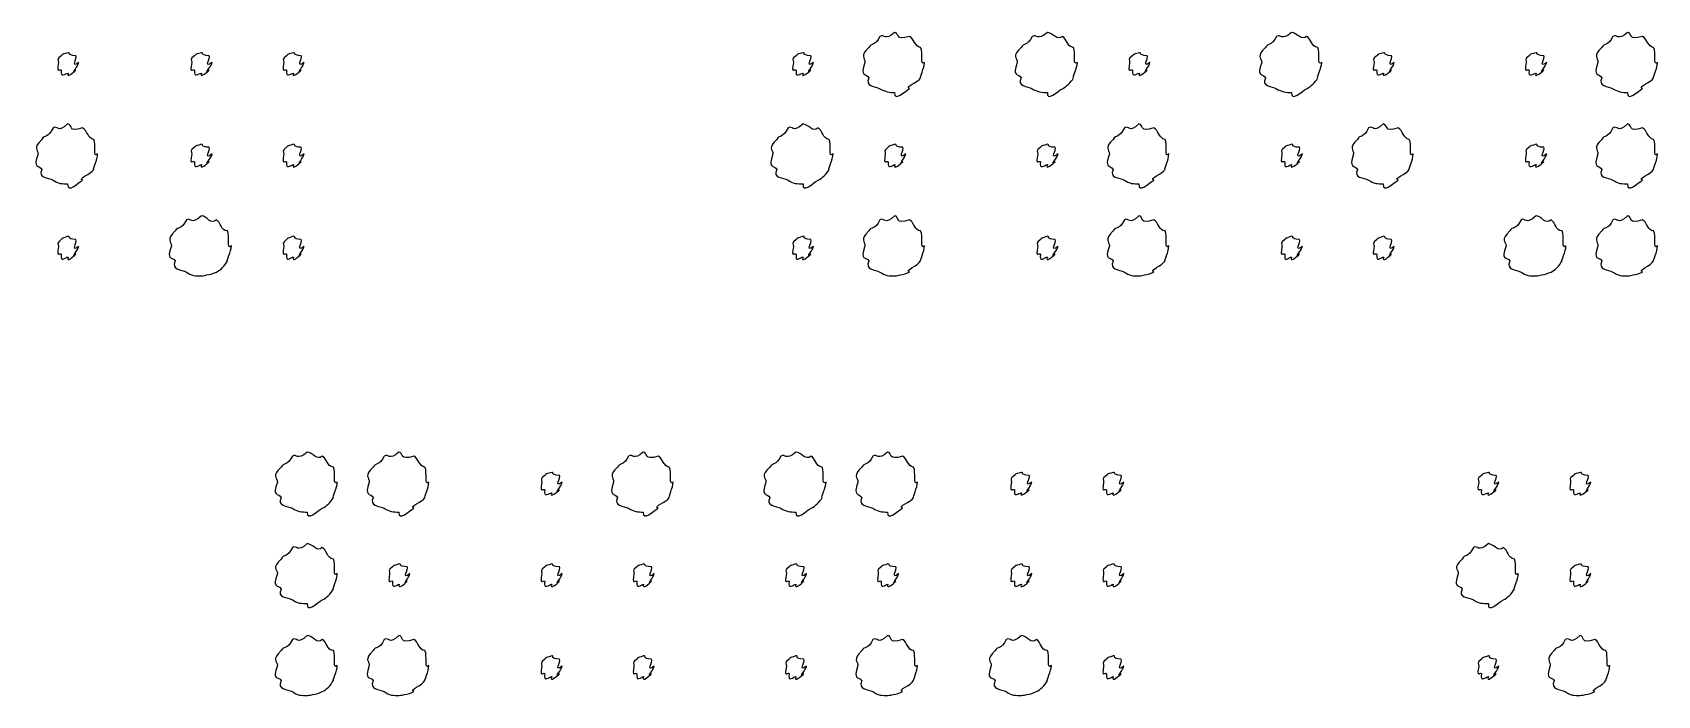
# Model space of a CAD drawing. Header units: millimetres. Extents: x -178 to -32, y 41 to 266.
# Drawn here: x -159.05 to -140.55, y 239.53 to 247.09 of the extents above; entities that cross this region are included whole.
import ezdxf

# ---------------------------------------------------------------- set-up
doc = ezdxf.new("R2010")
doc.units = ezdxf.units.MM
doc.layers.get('0').update_dxf_attribs({"linetype": 'CONTINUOUS'})

msp = doc.modelspace()

# ---------------------------------------------------------------- linework, layer by layer
at = {"color": 0}
for p, q in [((-149.238, 247.088), (-149.238, 247.088)), ((-147.498, 247.088), (-147.498, 247.088)), ((-144.716, 247.088), (-144.716, 247.088)), ((-140.892, 247.088), (-140.892, 247.088)), ((-158.649, 246.856), (-158.649, 246.856)), ((-157.13, 246.856), (-157.13, 246.856)), ((-156.083, 246.856), (-156.083, 246.856)), ((-150.28, 246.856), (-150.28, 246.856)), ((-146.45, 246.856), (-146.45, 246.856)), ((-143.668, 246.856), (-143.668, 246.856)), ((-141.933, 246.856), (-141.933, 246.856)), ((-158.654, 246.046), (-158.654, 246.046)), ((-150.28, 246.046), (-150.28, 246.046)), ((-146.456, 246.046), (-146.456, 246.046)), ((-143.674, 246.046), (-143.674, 246.046)), ((-140.892, 246.046), (-140.892, 246.046)), ((-157.13, 245.814), (-157.13, 245.814)), ((-156.083, 245.814), (-156.083, 245.814)), ((-149.233, 245.814), (-149.233, 245.814)), ((-147.498, 245.814), (-147.498, 245.814)), ((-144.716, 245.814), (-144.716, 245.814)), ((-141.933, 245.814), (-141.933, 245.814)), ((-157.13, 244.999), (-157.13, 244.999)), ((-149.238, 244.999), (-149.238, 244.999)), ((-146.456, 244.999), (-146.456, 244.999)), ((-141.933, 244.999), (-141.933, 244.999)), ((-140.892, 244.999), (-140.892, 244.999)), ((-158.649, 244.767), (-158.649, 244.767)), ((-156.083, 244.767), (-156.083, 244.767)), ((-150.28, 244.767), (-150.28, 244.767)), ((-147.498, 244.767), (-147.498, 244.767)), ((-144.716, 244.767), (-144.716, 244.767)), ((-143.668, 244.767), (-143.668, 244.767)), ((-155.925, 242.307), (-155.925, 242.307)), ((-154.883, 242.307), (-154.883, 242.307)), ((-152.1, 242.307), (-152.1, 242.307)), ((-150.36, 242.307), (-150.36, 242.307)), ((-149.318, 242.307), (-149.318, 242.307)), ((-153.142, 242.076), (-153.142, 242.076)), ((-147.794, 242.076), (-147.794, 242.076)), ((-146.747, 242.076), (-146.747, 242.076)), ((-142.476, 242.076), (-142.476, 242.076)), ((-141.429, 242.076), (-141.429, 242.076)), ((-155.925, 241.265), (-155.925, 241.265)), ((-142.476, 241.265), (-142.476, 241.265)), ((-154.877, 241.034), (-154.877, 241.034)), ((-153.142, 241.034), (-153.142, 241.034)), ((-152.095, 241.034), (-152.095, 241.034)), ((-150.36, 241.034), (-150.36, 241.034)), ((-149.313, 241.034), (-149.313, 241.034)), ((-147.794, 241.034), (-147.794, 241.034)), ((-146.747, 241.034), (-146.747, 241.034)), ((-141.429, 241.034), (-141.429, 241.034)), ((-155.925, 240.218), (-155.925, 240.218)), ((-154.883, 240.218), (-154.883, 240.218)), ((-149.318, 240.218), (-149.318, 240.218)), ((-147.794, 240.218), (-147.794, 240.218)), ((-141.435, 240.218), (-141.435, 240.218)), ((-153.142, 239.987), (-153.142, 239.987)), ((-152.095, 239.987), (-152.095, 239.987)), ((-150.36, 239.987), (-150.36, 239.987)), ((-146.747, 239.987), (-146.747, 239.987)), ((-142.476, 239.987), (-142.476, 239.987))]:
    msp.add_line(p, q, dxfattribs=at)
for points in [[(-149.404, 247.044), (-149.462, 246.928), (-149.5, 246.972), (-149.531, 246.917)], [(-149.238, 247.088), (-149.351, 246.986), (-149.348, 247.072), (-149.404, 247.044)], [(-149.067, 247.044), (-149.238, 246.986), (-149.179, 247.088), (-149.238, 247.088)], [(-148.941, 246.917), (-149.009, 246.928), (-149.012, 247.013), (-149.067, 247.044)], [(-147.669, 247.044), (-147.731, 246.928), (-147.765, 246.972), (-147.796, 246.917)], [(-147.498, 247.088), (-147.621, 246.986), (-147.614, 247.072), (-147.669, 247.044)], [(-147.327, 247.044), (-147.385, 246.986), (-147.439, 247.088), (-147.498, 247.088)], [(-147.2, 246.917), (-147.279, 246.928), (-147.274, 247.013), (-147.327, 247.044)], [(-144.887, 247.044), (-144.949, 246.928), (-144.983, 246.972), (-145.013, 246.917)], [(-144.716, 247.088), (-144.838, 246.986), (-144.832, 247.072), (-144.887, 247.044)], [(-144.545, 247.044), (-144.603, 246.986), (-144.657, 247.088), (-144.716, 247.088)], [(-144.418, 246.917), (-144.496, 246.928), (-144.492, 247.013), (-144.545, 247.044)], [(-141.057, 247.044), (-141.115, 246.928), (-141.153, 246.972), (-141.184, 246.917)], [(-140.892, 247.088), (-141.005, 246.986), (-141.002, 247.072), (-141.057, 247.044)], [(-140.721, 247.044), (-140.892, 246.986), (-140.832, 247.088), (-140.892, 247.088)], [(-140.594, 246.917), (-140.663, 246.928), (-140.666, 247.013), (-140.721, 247.044)], [(-158.649, 246.856), (-158.739, 246.832), (-158.704, 246.845), (-158.726, 246.823)], [(-158.561, 246.823), (-158.672, 246.832), (-158.612, 246.856), (-158.649, 246.856)], [(-157.13, 246.856), (-157.224, 246.832), (-157.185, 246.845), (-157.208, 246.823)], [(-157.042, 246.823), (-157.158, 246.832), (-157.093, 246.856), (-157.13, 246.856)], [(-156.083, 246.856), (-156.173, 246.832), (-156.138, 246.845), (-156.16, 246.823)], [(-155.995, 246.823), (-156.107, 246.832), (-156.046, 246.856), (-156.083, 246.856)], [(-150.28, 246.856), (-150.374, 246.832), (-150.335, 246.845), (-150.357, 246.823)], [(-150.192, 246.823), (-150.308, 246.832), (-150.243, 246.856), (-150.28, 246.856)], [(-149.531, 246.917), (-149.638, 246.818), (-149.575, 246.804), (-149.575, 246.746)], [(-148.897, 246.746), (-148.952, 246.699), (-148.91, 246.862), (-148.941, 246.917)], [(-147.796, 246.917), (-147.907, 246.818), (-147.84, 246.804), (-147.84, 246.746)], [(-147.156, 246.746), (-147.217, 246.699), (-147.17, 246.862), (-147.2, 246.917)], [(-146.45, 246.856), (-146.54, 246.832), (-146.506, 246.845), (-146.528, 246.823)], [(-146.362, 246.823), (-146.474, 246.832), (-146.413, 246.856), (-146.45, 246.856)], [(-145.013, 246.917), (-145.125, 246.818), (-145.057, 246.804), (-145.057, 246.746)], [(-144.374, 246.746), (-144.435, 246.699), (-144.388, 246.862), (-144.418, 246.917)], [(-143.668, 246.856), (-143.758, 246.832), (-143.723, 246.845), (-143.746, 246.823)], [(-143.58, 246.823), (-143.692, 246.832), (-143.631, 246.856), (-143.668, 246.856)], [(-141.933, 246.856), (-142.027, 246.832), (-141.988, 246.845), (-142.011, 246.823)], [(-141.845, 246.823), (-141.961, 246.832), (-141.896, 246.856), (-141.933, 246.856)], [(-141.184, 246.917), (-141.291, 246.818), (-141.228, 246.804), (-141.228, 246.746)], [(-140.55, 246.746), (-140.605, 246.699), (-140.564, 246.862), (-140.594, 246.917)], [(-158.726, 246.823), (-158.783, 246.787), (-158.759, 246.775), (-158.759, 246.746)], [(-158.759, 246.746), (-158.783, 246.604), (-158.748, 246.68), (-158.726, 246.658)], [(-158.528, 246.746), (-158.628, 246.67), (-158.539, 246.801), (-158.561, 246.823)], [(-158.561, 246.658), (-158.628, 246.604), (-158.528, 246.709), (-158.528, 246.746)], [(-157.208, 246.823), (-157.268, 246.787), (-157.24, 246.775), (-157.24, 246.746)], [(-157.24, 246.746), (-157.268, 246.604), (-157.23, 246.68), (-157.208, 246.658)], [(-157.009, 246.746), (-157.114, 246.67), (-157.02, 246.801), (-157.042, 246.823)], [(-157.042, 246.658), (-157.114, 246.604), (-157.009, 246.709), (-157.009, 246.746)], [(-156.16, 246.823), (-156.217, 246.787), (-156.193, 246.775), (-156.193, 246.746)], [(-156.193, 246.746), (-156.217, 246.604), (-156.182, 246.68), (-156.16, 246.658)], [(-155.962, 246.746), (-156.063, 246.67), (-155.973, 246.801), (-155.995, 246.823)], [(-155.995, 246.658), (-156.063, 246.604), (-155.962, 246.709), (-155.962, 246.746)], [(-150.357, 246.823), (-150.418, 246.787), (-150.39, 246.775), (-150.39, 246.746)], [(-150.39, 246.746), (-150.418, 246.604), (-150.379, 246.68), (-150.357, 246.658)], [(-150.159, 246.746), (-150.264, 246.67), (-150.17, 246.801), (-150.192, 246.823)], [(-150.192, 246.658), (-150.264, 246.604), (-150.159, 246.709), (-150.159, 246.746)], [(-149.575, 246.746), (-149.638, 246.578), (-149.559, 246.625), (-149.531, 246.57)], [(-148.941, 246.57), (-148.952, 246.578), (-148.897, 246.683), (-148.897, 246.746)], [(-147.84, 246.746), (-147.907, 246.578), (-147.824, 246.625), (-147.796, 246.57)], [(-147.2, 246.57), (-147.217, 246.578), (-147.156, 246.683), (-147.156, 246.746)], [(-146.528, 246.823), (-146.584, 246.787), (-146.561, 246.775), (-146.561, 246.746)], [(-146.561, 246.746), (-146.584, 246.604), (-146.55, 246.68), (-146.528, 246.658)], [(-146.329, 246.746), (-146.43, 246.67), (-146.34, 246.801), (-146.362, 246.823)], [(-146.362, 246.658), (-146.43, 246.604), (-146.329, 246.709), (-146.329, 246.746)], [(-145.057, 246.746), (-145.125, 246.578), (-145.042, 246.625), (-145.013, 246.57)], [(-144.418, 246.57), (-144.435, 246.578), (-144.374, 246.683), (-144.374, 246.746)], [(-143.746, 246.823), (-143.802, 246.787), (-143.778, 246.775), (-143.778, 246.746)], [(-143.778, 246.746), (-143.802, 246.604), (-143.768, 246.68), (-143.746, 246.658)], [(-143.547, 246.746), (-143.648, 246.67), (-143.558, 246.801), (-143.58, 246.823)], [(-143.58, 246.658), (-143.648, 246.604), (-143.547, 246.709), (-143.547, 246.746)], [(-142.011, 246.823), (-142.071, 246.787), (-142.044, 246.775), (-142.044, 246.746)], [(-142.044, 246.746), (-142.071, 246.604), (-142.033, 246.68), (-142.011, 246.658)], [(-141.812, 246.746), (-141.917, 246.67), (-141.823, 246.801), (-141.845, 246.823)], [(-141.845, 246.658), (-141.917, 246.604), (-141.812, 246.709), (-141.812, 246.746)], [(-141.228, 246.746), (-141.291, 246.578), (-141.213, 246.625), (-141.184, 246.57)], [(-140.594, 246.57), (-140.605, 246.578), (-140.55, 246.683), (-140.55, 246.746)], [(-158.726, 246.658), (-158.739, 246.56), (-158.678, 246.625), (-158.649, 246.625)], [(-158.649, 246.625), (-158.672, 246.56), (-158.583, 246.636), (-158.561, 246.658)], [(-157.208, 246.658), (-157.224, 246.56), (-157.159, 246.625), (-157.13, 246.625)], [(-157.13, 246.625), (-157.158, 246.56), (-157.064, 246.636), (-157.042, 246.658)], [(-156.16, 246.658), (-156.173, 246.56), (-156.112, 246.625), (-156.083, 246.625)], [(-156.083, 246.625), (-156.107, 246.56), (-156.017, 246.636), (-155.995, 246.658)], [(-150.357, 246.658), (-150.374, 246.56), (-150.309, 246.625), (-150.28, 246.625)], [(-150.28, 246.625), (-150.308, 246.56), (-150.214, 246.636), (-150.192, 246.658)], [(-149.531, 246.57), (-149.58, 246.472), (-149.459, 246.477), (-149.404, 246.448)], [(-149.067, 246.448), (-149.128, 246.472), (-148.97, 246.517), (-148.941, 246.57)], [(-147.796, 246.57), (-147.848, 246.472), (-147.724, 246.477), (-147.669, 246.448)], [(-147.327, 246.448), (-147.279, 246.472), (-147.233, 246.517), (-147.2, 246.57)], [(-146.528, 246.658), (-146.54, 246.56), (-146.48, 246.625), (-146.45, 246.625)], [(-146.45, 246.625), (-146.474, 246.56), (-146.384, 246.636), (-146.362, 246.658)], [(-145.013, 246.57), (-145.066, 246.472), (-144.942, 246.477), (-144.887, 246.448)], [(-144.545, 246.448), (-144.496, 246.472), (-144.451, 246.517), (-144.418, 246.57)], [(-143.746, 246.658), (-143.758, 246.56), (-143.697, 246.625), (-143.668, 246.625)], [(-143.668, 246.625), (-143.692, 246.56), (-143.602, 246.636), (-143.58, 246.658)], [(-142.011, 246.658), (-142.027, 246.56), (-141.962, 246.625), (-141.933, 246.625)], [(-141.933, 246.625), (-141.961, 246.56), (-141.867, 246.636), (-141.845, 246.658)], [(-141.184, 246.57), (-141.233, 246.472), (-141.112, 246.477), (-141.057, 246.448)], [(-140.721, 246.448), (-140.781, 246.472), (-140.623, 246.517), (-140.594, 246.57)], [(-149.404, 246.448), (-149.351, 246.412), (-149.293, 246.404), (-149.238, 246.404)], [(-149.238, 246.404), (-149.238, 246.295), (-149.123, 246.418), (-149.067, 246.448)], [(-147.669, 246.448), (-147.621, 246.412), (-147.556, 246.404), (-147.498, 246.404)], [(-147.498, 246.404), (-147.503, 246.295), (-147.382, 246.418), (-147.327, 246.448)], [(-144.887, 246.448), (-144.838, 246.412), (-144.774, 246.404), (-144.716, 246.404)], [(-144.716, 246.404), (-144.721, 246.295), (-144.6, 246.418), (-144.545, 246.448)], [(-141.057, 246.448), (-141.005, 246.412), (-140.947, 246.404), (-140.892, 246.404)], [(-140.892, 246.404), (-140.892, 246.295), (-140.776, 246.418), (-140.721, 246.448)], [(-158.82, 246.002), (-158.878, 245.88), (-158.916, 245.927), (-158.947, 245.87)], [(-158.654, 246.046), (-158.768, 245.938), (-158.765, 246.031), (-158.82, 246.002)], [(-158.484, 246.002), (-158.654, 245.938), (-158.595, 246.046), (-158.654, 246.046)], [(-158.357, 245.87), (-158.426, 245.88), (-158.429, 245.971), (-158.484, 246.002)], [(-150.451, 246.002), (-150.513, 245.88), (-150.548, 245.927), (-150.578, 245.87)], [(-150.28, 246.046), (-150.403, 245.938), (-150.396, 246.031), (-150.451, 246.002)], [(-150.109, 246.002), (-150.167, 245.938), (-150.221, 246.046), (-150.28, 246.046)], [(-149.982, 245.87), (-150.061, 245.88), (-150.057, 245.971), (-150.109, 246.002)], [(-146.621, 246.002), (-146.679, 245.88), (-146.718, 245.927), (-146.748, 245.87)], [(-146.456, 246.046), (-146.569, 245.938), (-146.566, 246.031), (-146.621, 246.002)], [(-146.285, 246.002), (-146.456, 245.938), (-146.397, 246.046), (-146.456, 246.046)], [(-146.158, 245.87), (-146.227, 245.88), (-146.23, 245.971), (-146.285, 246.002)], [(-143.839, 246.002), (-143.897, 245.88), (-143.936, 245.927), (-143.966, 245.87)], [(-143.674, 246.046), (-143.787, 245.938), (-143.784, 246.031), (-143.839, 246.002)], [(-143.503, 246.002), (-143.674, 245.938), (-143.614, 246.046), (-143.674, 246.046)], [(-143.376, 245.87), (-143.445, 245.88), (-143.448, 245.971), (-143.503, 246.002)], [(-141.057, 246.002), (-141.115, 245.88), (-141.153, 245.927), (-141.184, 245.87)], [(-140.892, 246.046), (-141.005, 245.938), (-141.002, 246.031), (-141.057, 246.002)], [(-140.721, 246.002), (-140.892, 245.938), (-140.832, 246.046), (-140.892, 246.046)], [(-140.594, 245.87), (-140.663, 245.88), (-140.666, 245.971), (-140.721, 246.002)], [(-158.947, 245.87), (-159.054, 245.766), (-158.991, 245.759), (-158.991, 245.704)], [(-158.313, 245.704), (-158.368, 245.649), (-158.327, 245.814), (-158.357, 245.87)], [(-157.208, 245.781), (-157.268, 245.74), (-157.24, 245.733), (-157.24, 245.704)], [(-157.13, 245.814), (-157.224, 245.784), (-157.185, 245.804), (-157.208, 245.781)], [(-157.042, 245.781), (-157.158, 245.784), (-157.093, 245.814), (-157.13, 245.814)], [(-157.009, 245.704), (-157.114, 245.623), (-157.02, 245.759), (-157.042, 245.781)], [(-156.16, 245.781), (-156.217, 245.74), (-156.193, 245.733), (-156.193, 245.704)], [(-156.083, 245.814), (-156.173, 245.784), (-156.138, 245.804), (-156.16, 245.781)], [(-155.995, 245.781), (-156.107, 245.784), (-156.046, 245.814), (-156.083, 245.814)], [(-155.962, 245.704), (-156.063, 245.623), (-155.973, 245.759), (-155.995, 245.781)], [(-150.578, 245.87), (-150.689, 245.766), (-150.622, 245.759), (-150.622, 245.704)], [(-149.938, 245.704), (-149.999, 245.649), (-149.952, 245.814), (-149.982, 245.87)], [(-149.31, 245.781), (-149.366, 245.74), (-149.343, 245.733), (-149.343, 245.704)], [(-149.233, 245.814), (-149.322, 245.784), (-149.288, 245.804), (-149.31, 245.781)], [(-149.145, 245.781), (-149.256, 245.784), (-149.196, 245.814), (-149.233, 245.814)], [(-149.111, 245.704), (-149.212, 245.623), (-149.123, 245.759), (-149.145, 245.781)], [(-147.575, 245.781), (-147.636, 245.74), (-147.608, 245.733), (-147.608, 245.704)], [(-147.498, 245.814), (-147.592, 245.784), (-147.553, 245.804), (-147.575, 245.781)], [(-147.41, 245.781), (-147.525, 245.784), (-147.461, 245.814), (-147.498, 245.814)], [(-147.376, 245.704), (-147.481, 245.623), (-147.388, 245.759), (-147.41, 245.781)], [(-146.748, 245.87), (-146.856, 245.766), (-146.792, 245.759), (-146.792, 245.704)], [(-146.114, 245.704), (-146.17, 245.649), (-146.128, 245.814), (-146.158, 245.87)], [(-144.793, 245.781), (-144.853, 245.74), (-144.826, 245.733), (-144.826, 245.704)], [(-144.716, 245.814), (-144.809, 245.784), (-144.771, 245.804), (-144.793, 245.781)], [(-144.628, 245.781), (-144.743, 245.784), (-144.678, 245.814), (-144.716, 245.814)], [(-144.594, 245.704), (-144.699, 245.623), (-144.605, 245.759), (-144.628, 245.781)], [(-143.966, 245.87), (-144.073, 245.766), (-144.01, 245.759), (-144.01, 245.704)], [(-143.332, 245.704), (-143.387, 245.649), (-143.346, 245.814), (-143.376, 245.87)], [(-142.011, 245.781), (-142.071, 245.74), (-142.044, 245.733), (-142.044, 245.704)], [(-141.933, 245.814), (-142.027, 245.784), (-141.988, 245.804), (-142.011, 245.781)], [(-141.845, 245.781), (-141.961, 245.784), (-141.896, 245.814), (-141.933, 245.814)], [(-141.812, 245.704), (-141.917, 245.623), (-141.823, 245.759), (-141.845, 245.781)], [(-141.184, 245.87), (-141.291, 245.766), (-141.228, 245.759), (-141.228, 245.704)], [(-140.55, 245.704), (-140.605, 245.649), (-140.564, 245.814), (-140.594, 245.87)], [(-158.991, 245.704), (-159.054, 245.531), (-158.975, 245.583), (-158.947, 245.528)], [(-158.357, 245.528), (-158.368, 245.531), (-158.313, 245.641), (-158.313, 245.704)], [(-157.24, 245.704), (-157.268, 245.557), (-157.23, 245.638), (-157.208, 245.616)], [(-157.208, 245.616), (-157.224, 245.513), (-157.159, 245.583), (-157.13, 245.583)], [(-157.13, 245.583), (-157.158, 245.513), (-157.064, 245.594), (-157.042, 245.616)], [(-157.042, 245.616), (-157.114, 245.557), (-157.009, 245.667), (-157.009, 245.704)], [(-156.193, 245.704), (-156.217, 245.557), (-156.182, 245.638), (-156.16, 245.616)], [(-156.16, 245.616), (-156.173, 245.513), (-156.112, 245.583), (-156.083, 245.583)], [(-156.083, 245.583), (-156.107, 245.513), (-156.017, 245.594), (-155.995, 245.616)], [(-155.995, 245.616), (-156.063, 245.557), (-155.962, 245.667), (-155.962, 245.704)], [(-150.622, 245.704), (-150.689, 245.531), (-150.607, 245.583), (-150.578, 245.528)], [(-149.982, 245.528), (-149.999, 245.531), (-149.938, 245.641), (-149.938, 245.704)], [(-149.343, 245.704), (-149.366, 245.557), (-149.332, 245.638), (-149.31, 245.616)], [(-149.31, 245.616), (-149.322, 245.513), (-149.262, 245.583), (-149.233, 245.583)], [(-149.233, 245.583), (-149.256, 245.513), (-149.167, 245.594), (-149.145, 245.616)], [(-149.145, 245.616), (-149.212, 245.557), (-149.111, 245.667), (-149.111, 245.704)], [(-147.608, 245.704), (-147.636, 245.557), (-147.597, 245.638), (-147.575, 245.616)], [(-147.575, 245.616), (-147.592, 245.513), (-147.527, 245.583), (-147.498, 245.583)], [(-147.498, 245.583), (-147.525, 245.513), (-147.432, 245.594), (-147.41, 245.616)], [(-147.41, 245.616), (-147.481, 245.557), (-147.376, 245.667), (-147.376, 245.704)], [(-146.792, 245.704), (-146.856, 245.531), (-146.777, 245.583), (-146.748, 245.528)], [(-146.158, 245.528), (-146.17, 245.531), (-146.114, 245.641), (-146.114, 245.704)], [(-144.826, 245.704), (-144.853, 245.557), (-144.815, 245.638), (-144.793, 245.616)], [(-144.793, 245.616), (-144.809, 245.513), (-144.745, 245.583), (-144.716, 245.583)], [(-144.716, 245.583), (-144.743, 245.513), (-144.649, 245.594), (-144.628, 245.616)], [(-144.628, 245.616), (-144.699, 245.557), (-144.594, 245.667), (-144.594, 245.704)], [(-144.01, 245.704), (-144.073, 245.531), (-143.995, 245.583), (-143.966, 245.528)], [(-143.376, 245.528), (-143.387, 245.531), (-143.332, 245.641), (-143.332, 245.704)], [(-142.044, 245.704), (-142.071, 245.557), (-142.033, 245.638), (-142.011, 245.616)], [(-142.011, 245.616), (-142.027, 245.513), (-141.962, 245.583), (-141.933, 245.583)], [(-141.933, 245.583), (-141.961, 245.513), (-141.867, 245.594), (-141.845, 245.616)], [(-141.845, 245.616), (-141.917, 245.557), (-141.812, 245.667), (-141.812, 245.704)], [(-141.228, 245.704), (-141.291, 245.531), (-141.213, 245.583), (-141.184, 245.528)], [(-140.594, 245.528), (-140.605, 245.531), (-140.55, 245.641), (-140.55, 245.704)], [(-158.947, 245.528), (-158.996, 245.424), (-158.875, 245.436), (-158.82, 245.407)], [(-158.82, 245.407), (-158.768, 245.365), (-158.709, 245.363), (-158.654, 245.363)], [(-158.654, 245.363), (-158.654, 245.248), (-158.539, 245.376), (-158.484, 245.407)], [(-158.484, 245.407), (-158.544, 245.424), (-158.386, 245.475), (-158.357, 245.528)], [(-150.578, 245.528), (-150.63, 245.424), (-150.506, 245.436), (-150.451, 245.407)], [(-150.451, 245.407), (-150.403, 245.365), (-150.338, 245.363), (-150.28, 245.363)], [(-150.28, 245.363), (-150.286, 245.248), (-150.164, 245.376), (-150.109, 245.407)], [(-150.109, 245.407), (-150.061, 245.424), (-150.016, 245.475), (-149.982, 245.528)], [(-146.748, 245.528), (-146.798, 245.424), (-146.677, 245.436), (-146.621, 245.407)], [(-146.621, 245.407), (-146.569, 245.365), (-146.511, 245.363), (-146.456, 245.363)], [(-146.456, 245.363), (-146.456, 245.248), (-146.34, 245.376), (-146.285, 245.407)], [(-146.285, 245.407), (-146.346, 245.424), (-146.187, 245.475), (-146.158, 245.528)], [(-143.966, 245.528), (-144.016, 245.424), (-143.894, 245.436), (-143.839, 245.407)], [(-143.839, 245.407), (-143.787, 245.365), (-143.729, 245.363), (-143.674, 245.363)], [(-143.674, 245.363), (-143.674, 245.248), (-143.558, 245.376), (-143.503, 245.407)], [(-143.503, 245.407), (-143.564, 245.424), (-143.405, 245.475), (-143.376, 245.528)], [(-141.184, 245.528), (-141.233, 245.424), (-141.112, 245.436), (-141.057, 245.407)], [(-141.057, 245.407), (-141.005, 245.365), (-140.947, 245.363), (-140.892, 245.363)], [(-140.892, 245.363), (-140.892, 245.248), (-140.776, 245.376), (-140.721, 245.407)], [(-140.721, 245.407), (-140.781, 245.424), (-140.623, 245.475), (-140.594, 245.528)], [(-157.13, 244.999), (-157.253, 244.888), (-157.246, 244.983), (-157.301, 244.954)], [(-156.96, 244.954), (-157.018, 244.888), (-157.071, 244.999), (-157.13, 244.999)], [(-149.238, 244.999), (-149.351, 244.888), (-149.348, 244.983), (-149.404, 244.954)], [(-149.067, 244.954), (-149.238, 244.888), (-149.179, 244.999), (-149.238, 244.999)], [(-146.456, 244.999), (-146.569, 244.888), (-146.566, 244.983), (-146.621, 244.954)], [(-146.285, 244.954), (-146.456, 244.888), (-146.397, 244.999), (-146.456, 244.999)], [(-141.933, 244.999), (-142.056, 244.888), (-142.049, 244.983), (-142.104, 244.954)], [(-141.762, 244.954), (-141.82, 244.888), (-141.874, 244.999), (-141.933, 244.999)], [(-140.892, 244.999), (-141.005, 244.888), (-141.002, 244.983), (-141.057, 244.954)], [(-140.721, 244.954), (-140.892, 244.888), (-140.832, 244.999), (-140.892, 244.999)], [(-157.428, 244.828), (-157.54, 244.719), (-157.472, 244.715), (-157.472, 244.657)], [(-157.301, 244.954), (-157.363, 244.829), (-157.398, 244.883), (-157.428, 244.828)], [(-156.833, 244.828), (-156.911, 244.829), (-156.907, 244.924), (-156.96, 244.954)], [(-156.789, 244.657), (-156.849, 244.602), (-156.802, 244.773), (-156.833, 244.828)], [(-149.531, 244.828), (-149.638, 244.719), (-149.575, 244.715), (-149.575, 244.657)], [(-149.404, 244.954), (-149.462, 244.829), (-149.5, 244.883), (-149.531, 244.828)], [(-148.941, 244.828), (-149.009, 244.829), (-149.012, 244.924), (-149.067, 244.954)], [(-148.897, 244.657), (-148.952, 244.602), (-148.91, 244.773), (-148.941, 244.828)], [(-146.748, 244.828), (-146.856, 244.719), (-146.792, 244.715), (-146.792, 244.657)], [(-146.621, 244.954), (-146.679, 244.829), (-146.718, 244.883), (-146.748, 244.828)], [(-146.158, 244.828), (-146.227, 244.829), (-146.23, 244.924), (-146.285, 244.954)], [(-146.114, 244.657), (-146.17, 244.602), (-146.128, 244.773), (-146.158, 244.828)], [(-142.231, 244.828), (-142.343, 244.719), (-142.275, 244.715), (-142.275, 244.657)], [(-142.104, 244.954), (-142.166, 244.829), (-142.201, 244.883), (-142.231, 244.828)], [(-141.636, 244.828), (-141.714, 244.829), (-141.71, 244.924), (-141.762, 244.954)], [(-141.592, 244.657), (-141.652, 244.602), (-141.605, 244.773), (-141.636, 244.828)], [(-141.184, 244.828), (-141.291, 244.719), (-141.228, 244.715), (-141.228, 244.657)], [(-141.057, 244.954), (-141.115, 244.829), (-141.153, 244.883), (-141.184, 244.828)], [(-140.594, 244.828), (-140.663, 244.829), (-140.666, 244.924), (-140.721, 244.954)], [(-140.55, 244.657), (-140.605, 244.602), (-140.564, 244.773), (-140.594, 244.828)], [(-158.726, 244.729), (-158.783, 244.686), (-158.759, 244.68), (-158.759, 244.651)], [(-158.759, 244.651), (-158.783, 244.505), (-158.748, 244.588), (-158.726, 244.563)], [(-158.649, 244.767), (-158.739, 244.734), (-158.704, 244.753), (-158.726, 244.729)], [(-158.561, 244.729), (-158.672, 244.734), (-158.612, 244.767), (-158.649, 244.767)], [(-158.528, 244.651), (-158.628, 244.569), (-158.539, 244.706), (-158.561, 244.729)], [(-158.561, 244.563), (-158.628, 244.505), (-158.528, 244.618), (-158.528, 244.651)], [(-157.472, 244.657), (-157.54, 244.481), (-157.457, 244.537), (-157.428, 244.486)], [(-156.833, 244.486), (-156.849, 244.481), (-156.789, 244.594), (-156.789, 244.657)], [(-156.16, 244.729), (-156.217, 244.686), (-156.193, 244.68), (-156.193, 244.651)], [(-156.193, 244.651), (-156.217, 244.505), (-156.182, 244.588), (-156.16, 244.563)], [(-156.083, 244.767), (-156.173, 244.734), (-156.138, 244.753), (-156.16, 244.729)], [(-155.995, 244.729), (-156.107, 244.734), (-156.046, 244.767), (-156.083, 244.767)], [(-155.962, 244.651), (-156.063, 244.569), (-155.973, 244.706), (-155.995, 244.729)], [(-155.995, 244.563), (-156.063, 244.505), (-155.962, 244.618), (-155.962, 244.651)], [(-150.357, 244.729), (-150.418, 244.686), (-150.39, 244.68), (-150.39, 244.651)], [(-150.39, 244.651), (-150.418, 244.505), (-150.379, 244.588), (-150.357, 244.563)], [(-150.28, 244.767), (-150.374, 244.734), (-150.335, 244.753), (-150.357, 244.729)], [(-150.192, 244.729), (-150.308, 244.734), (-150.243, 244.767), (-150.28, 244.767)], [(-150.159, 244.651), (-150.264, 244.569), (-150.17, 244.706), (-150.192, 244.729)], [(-150.192, 244.563), (-150.264, 244.505), (-150.159, 244.618), (-150.159, 244.651)], [(-149.575, 244.657), (-149.638, 244.481), (-149.559, 244.537), (-149.531, 244.486)], [(-148.941, 244.486), (-148.952, 244.481), (-148.897, 244.594), (-148.897, 244.657)], [(-147.575, 244.729), (-147.636, 244.686), (-147.608, 244.68), (-147.608, 244.651)], [(-147.608, 244.651), (-147.636, 244.505), (-147.597, 244.588), (-147.575, 244.563)], [(-147.498, 244.767), (-147.592, 244.734), (-147.553, 244.753), (-147.575, 244.729)], [(-147.41, 244.729), (-147.525, 244.734), (-147.461, 244.767), (-147.498, 244.767)], [(-147.376, 244.651), (-147.481, 244.569), (-147.388, 244.706), (-147.41, 244.729)], [(-147.41, 244.563), (-147.481, 244.505), (-147.376, 244.618), (-147.376, 244.651)], [(-146.792, 244.657), (-146.856, 244.481), (-146.777, 244.537), (-146.748, 244.486)], [(-146.158, 244.486), (-146.17, 244.481), (-146.114, 244.594), (-146.114, 244.657)], [(-144.793, 244.729), (-144.853, 244.686), (-144.826, 244.68), (-144.826, 244.651)], [(-144.826, 244.651), (-144.853, 244.505), (-144.815, 244.588), (-144.793, 244.563)], [(-144.716, 244.767), (-144.809, 244.734), (-144.771, 244.753), (-144.793, 244.729)], [(-144.628, 244.729), (-144.743, 244.734), (-144.678, 244.767), (-144.716, 244.767)], [(-144.594, 244.651), (-144.699, 244.569), (-144.605, 244.706), (-144.628, 244.729)], [(-144.628, 244.563), (-144.699, 244.505), (-144.594, 244.618), (-144.594, 244.651)], [(-143.746, 244.729), (-143.802, 244.686), (-143.778, 244.68), (-143.778, 244.651)], [(-143.778, 244.651), (-143.802, 244.505), (-143.768, 244.588), (-143.746, 244.563)], [(-143.668, 244.767), (-143.758, 244.734), (-143.723, 244.753), (-143.746, 244.729)], [(-143.58, 244.729), (-143.692, 244.734), (-143.631, 244.767), (-143.668, 244.767)], [(-143.547, 244.651), (-143.648, 244.569), (-143.558, 244.706), (-143.58, 244.729)], [(-143.58, 244.563), (-143.648, 244.505), (-143.547, 244.618), (-143.547, 244.651)], [(-142.275, 244.657), (-142.343, 244.481), (-142.26, 244.537), (-142.231, 244.486)], [(-141.636, 244.486), (-141.652, 244.481), (-141.592, 244.594), (-141.592, 244.657)], [(-141.228, 244.657), (-141.291, 244.481), (-141.213, 244.537), (-141.184, 244.486)], [(-140.594, 244.486), (-140.605, 244.481), (-140.55, 244.594), (-140.55, 244.657)], [(-158.726, 244.563), (-158.739, 244.458), (-158.678, 244.53), (-158.649, 244.53)], [(-158.649, 244.53), (-158.672, 244.458), (-158.583, 244.541), (-158.561, 244.563)], [(-157.428, 244.486), (-157.48, 244.377), (-157.357, 244.392), (-157.301, 244.359)], [(-156.96, 244.359), (-156.911, 244.377), (-156.866, 244.434), (-156.833, 244.486)], [(-156.16, 244.563), (-156.173, 244.458), (-156.112, 244.53), (-156.083, 244.53)], [(-156.083, 244.53), (-156.107, 244.458), (-156.017, 244.541), (-155.995, 244.563)], [(-150.357, 244.563), (-150.374, 244.458), (-150.309, 244.53), (-150.28, 244.53)], [(-150.28, 244.53), (-150.308, 244.458), (-150.214, 244.541), (-150.192, 244.563)], [(-149.531, 244.486), (-149.58, 244.377), (-149.459, 244.392), (-149.404, 244.359)], [(-149.067, 244.359), (-149.128, 244.377), (-148.97, 244.434), (-148.941, 244.486)], [(-147.575, 244.563), (-147.592, 244.458), (-147.527, 244.53), (-147.498, 244.53)], [(-147.498, 244.53), (-147.525, 244.458), (-147.432, 244.541), (-147.41, 244.563)], [(-146.748, 244.486), (-146.798, 244.377), (-146.677, 244.392), (-146.621, 244.359)], [(-146.285, 244.359), (-146.346, 244.377), (-146.187, 244.434), (-146.158, 244.486)], [(-144.793, 244.563), (-144.809, 244.458), (-144.745, 244.53), (-144.716, 244.53)], [(-144.716, 244.53), (-144.743, 244.458), (-144.649, 244.541), (-144.628, 244.563)], [(-143.746, 244.563), (-143.758, 244.458), (-143.697, 244.53), (-143.668, 244.53)], [(-143.668, 244.53), (-143.692, 244.458), (-143.602, 244.541), (-143.58, 244.563)], [(-142.231, 244.486), (-142.283, 244.377), (-142.159, 244.392), (-142.104, 244.359)], [(-141.762, 244.359), (-141.714, 244.377), (-141.669, 244.434), (-141.636, 244.486)], [(-141.184, 244.486), (-141.233, 244.377), (-141.112, 244.392), (-141.057, 244.359)], [(-140.721, 244.359), (-140.781, 244.377), (-140.623, 244.434), (-140.594, 244.486)], [(-157.301, 244.359), (-157.253, 244.315), (-157.188, 244.315), (-157.13, 244.315)], [(-157.13, 244.315), (-157.136, 244.315), (-157.015, 244.329), (-156.96, 244.359)], [(-149.404, 244.359), (-149.351, 244.315), (-149.293, 244.315), (-149.238, 244.315)], [(-149.238, 244.315), (-149.238, 244.315), (-149.123, 244.329), (-149.067, 244.359)], [(-146.621, 244.359), (-146.569, 244.315), (-146.511, 244.315), (-146.456, 244.315)], [(-146.456, 244.315), (-146.456, 244.315), (-146.34, 244.329), (-146.285, 244.359)], [(-142.104, 244.359), (-142.056, 244.315), (-141.991, 244.315), (-141.933, 244.315)], [(-141.933, 244.315), (-141.939, 244.315), (-141.818, 244.329), (-141.762, 244.359)], [(-141.057, 244.359), (-141.005, 244.315), (-140.947, 244.315), (-140.892, 244.315)], [(-140.892, 244.315), (-140.892, 244.315), (-140.776, 244.329), (-140.721, 244.359)], [(-156.095, 242.263), (-156.157, 242.147), (-156.192, 242.191), (-156.222, 242.136)], [(-155.925, 242.307), (-156.047, 242.205), (-156.04, 242.292), (-156.095, 242.263)], [(-155.754, 242.263), (-155.812, 242.205), (-155.865, 242.307), (-155.925, 242.307)], [(-155.627, 242.136), (-155.706, 242.147), (-155.701, 242.233), (-155.754, 242.263)], [(-155.048, 242.263), (-155.106, 242.147), (-155.145, 242.191), (-155.175, 242.136)], [(-154.883, 242.307), (-154.996, 242.205), (-154.993, 242.292), (-155.048, 242.263)], [(-154.712, 242.263), (-154.883, 242.205), (-154.824, 242.307), (-154.883, 242.307)], [(-154.585, 242.136), (-154.654, 242.147), (-154.657, 242.233), (-154.712, 242.263)], [(-152.266, 242.263), (-152.324, 242.147), (-152.362, 242.191), (-152.393, 242.136)], [(-152.1, 242.307), (-152.213, 242.205), (-152.211, 242.292), (-152.266, 242.263)], [(-151.93, 242.263), (-152.1, 242.205), (-152.041, 242.307), (-152.1, 242.307)], [(-151.803, 242.136), (-151.872, 242.147), (-151.874, 242.233), (-151.93, 242.263)], [(-150.531, 242.263), (-150.593, 242.147), (-150.627, 242.191), (-150.658, 242.136)], [(-150.36, 242.307), (-150.483, 242.205), (-150.476, 242.292), (-150.531, 242.263)], [(-150.189, 242.263), (-150.247, 242.205), (-150.301, 242.307), (-150.36, 242.307)], [(-150.062, 242.136), (-150.141, 242.147), (-150.137, 242.233), (-150.189, 242.263)], [(-149.484, 242.263), (-149.541, 242.147), (-149.58, 242.191), (-149.611, 242.136)], [(-149.318, 242.307), (-149.431, 242.205), (-149.429, 242.292), (-149.484, 242.263)], [(-149.147, 242.263), (-149.318, 242.205), (-149.259, 242.307), (-149.318, 242.307)], [(-149.021, 242.136), (-149.09, 242.147), (-149.092, 242.233), (-149.147, 242.263)], [(-156.222, 242.136), (-156.334, 242.037), (-156.266, 242.024), (-156.266, 241.966)], [(-155.583, 241.966), (-155.643, 241.919), (-155.597, 242.081), (-155.627, 242.136)], [(-155.175, 242.136), (-155.283, 242.037), (-155.219, 242.024), (-155.219, 241.966)], [(-154.541, 241.966), (-154.596, 241.919), (-154.555, 242.081), (-154.585, 242.136)], [(-153.22, 242.043), (-153.28, 242.007), (-153.253, 241.995), (-153.253, 241.966)], [(-153.142, 242.076), (-153.236, 242.051), (-153.197, 242.065), (-153.22, 242.043)], [(-153.054, 242.043), (-153.17, 242.051), (-153.105, 242.076), (-153.142, 242.076)], [(-153.021, 241.966), (-153.126, 241.89), (-153.032, 242.021), (-153.054, 242.043)], [(-152.393, 242.136), (-152.5, 242.037), (-152.437, 242.024), (-152.437, 241.966)], [(-151.759, 241.966), (-151.814, 241.919), (-151.772, 242.081), (-151.803, 242.136)], [(-150.658, 242.136), (-150.769, 242.037), (-150.702, 242.024), (-150.702, 241.966)], [(-150.018, 241.966), (-150.079, 241.919), (-150.032, 242.081), (-150.062, 242.136)], [(-149.611, 242.136), (-149.718, 242.037), (-149.655, 242.024), (-149.655, 241.966)], [(-148.977, 241.966), (-149.032, 241.919), (-148.99, 242.081), (-149.021, 242.136)], [(-147.871, 242.043), (-147.932, 242.007), (-147.905, 241.995), (-147.905, 241.966)], [(-147.794, 242.076), (-147.888, 242.051), (-147.849, 242.065), (-147.871, 242.043)], [(-147.706, 242.043), (-147.822, 242.051), (-147.757, 242.076), (-147.794, 242.076)], [(-147.673, 241.966), (-147.778, 241.89), (-147.684, 242.021), (-147.706, 242.043)], [(-146.824, 242.043), (-146.88, 242.007), (-146.857, 241.995), (-146.857, 241.966)], [(-146.747, 242.076), (-146.836, 242.051), (-146.802, 242.065), (-146.824, 242.043)], [(-146.659, 242.043), (-146.77, 242.051), (-146.71, 242.076), (-146.747, 242.076)], [(-146.626, 241.966), (-146.726, 241.89), (-146.637, 242.021), (-146.659, 242.043)], [(-142.554, 242.043), (-142.614, 242.007), (-142.586, 241.995), (-142.586, 241.966)], [(-142.476, 242.076), (-142.57, 242.051), (-142.531, 242.065), (-142.554, 242.043)], [(-142.388, 242.043), (-142.504, 242.051), (-142.439, 242.076), (-142.476, 242.076)], [(-142.355, 241.966), (-142.46, 241.89), (-142.366, 242.021), (-142.388, 242.043)], [(-141.506, 242.043), (-141.563, 242.007), (-141.539, 241.995), (-141.539, 241.966)], [(-141.429, 242.076), (-141.519, 242.051), (-141.484, 242.065), (-141.506, 242.043)], [(-141.341, 242.043), (-141.453, 242.051), (-141.392, 242.076), (-141.429, 242.076)], [(-141.308, 241.966), (-141.408, 241.89), (-141.319, 242.021), (-141.341, 242.043)], [(-156.266, 241.966), (-156.334, 241.797), (-156.251, 241.844), (-156.222, 241.789)], [(-155.627, 241.789), (-155.643, 241.797), (-155.583, 241.902), (-155.583, 241.966)], [(-155.219, 241.966), (-155.283, 241.797), (-155.204, 241.844), (-155.175, 241.789)], [(-154.585, 241.789), (-154.596, 241.797), (-154.541, 241.902), (-154.541, 241.966)], [(-153.253, 241.966), (-153.28, 241.824), (-153.241, 241.899), (-153.22, 241.878)], [(-153.22, 241.878), (-153.236, 241.779), (-153.171, 241.844), (-153.142, 241.844)], [(-153.142, 241.844), (-153.17, 241.779), (-153.076, 241.855), (-153.054, 241.878)], [(-153.054, 241.878), (-153.126, 241.824), (-153.021, 241.928), (-153.021, 241.966)], [(-152.437, 241.966), (-152.5, 241.797), (-152.422, 241.844), (-152.393, 241.789)], [(-151.803, 241.789), (-151.814, 241.797), (-151.759, 241.902), (-151.759, 241.966)], [(-150.702, 241.966), (-150.769, 241.797), (-150.687, 241.844), (-150.658, 241.789)], [(-150.062, 241.789), (-150.079, 241.797), (-150.018, 241.902), (-150.018, 241.966)], [(-149.655, 241.966), (-149.718, 241.797), (-149.64, 241.844), (-149.611, 241.789)], [(-149.021, 241.789), (-149.032, 241.797), (-148.977, 241.902), (-148.977, 241.966)], [(-147.905, 241.966), (-147.932, 241.824), (-147.893, 241.899), (-147.871, 241.878)], [(-147.871, 241.878), (-147.888, 241.779), (-147.823, 241.844), (-147.794, 241.844)], [(-147.794, 241.844), (-147.822, 241.779), (-147.728, 241.855), (-147.706, 241.878)], [(-147.706, 241.878), (-147.778, 241.824), (-147.673, 241.928), (-147.673, 241.966)], [(-146.857, 241.966), (-146.88, 241.824), (-146.846, 241.899), (-146.824, 241.878)], [(-146.824, 241.878), (-146.836, 241.779), (-146.776, 241.844), (-146.747, 241.844)], [(-146.747, 241.844), (-146.77, 241.779), (-146.681, 241.855), (-146.659, 241.878)], [(-146.659, 241.878), (-146.726, 241.824), (-146.626, 241.928), (-146.626, 241.966)], [(-142.586, 241.966), (-142.614, 241.824), (-142.575, 241.899), (-142.554, 241.878)], [(-142.554, 241.878), (-142.57, 241.779), (-142.505, 241.844), (-142.476, 241.844)], [(-142.476, 241.844), (-142.504, 241.779), (-142.41, 241.855), (-142.388, 241.878)], [(-142.388, 241.878), (-142.46, 241.824), (-142.355, 241.928), (-142.355, 241.966)], [(-141.539, 241.966), (-141.563, 241.824), (-141.528, 241.899), (-141.506, 241.878)], [(-141.506, 241.878), (-141.519, 241.779), (-141.458, 241.844), (-141.429, 241.844)], [(-141.429, 241.844), (-141.453, 241.779), (-141.363, 241.855), (-141.341, 241.878)], [(-141.341, 241.878), (-141.408, 241.824), (-141.308, 241.928), (-141.308, 241.966)], [(-156.222, 241.789), (-156.275, 241.691), (-156.151, 241.697), (-156.095, 241.668)], [(-156.095, 241.668), (-156.047, 241.632), (-155.982, 241.624), (-155.925, 241.624)], [(-155.925, 241.624), (-155.93, 241.515), (-155.809, 241.638), (-155.754, 241.668)], [(-155.754, 241.668), (-155.706, 241.691), (-155.66, 241.737), (-155.627, 241.789)], [(-155.175, 241.789), (-155.225, 241.691), (-155.103, 241.697), (-155.048, 241.668)], [(-155.048, 241.668), (-154.996, 241.632), (-154.938, 241.624), (-154.883, 241.624)], [(-154.883, 241.624), (-154.883, 241.515), (-154.767, 241.638), (-154.712, 241.668)], [(-154.712, 241.668), (-154.772, 241.691), (-154.614, 241.737), (-154.585, 241.789)], [(-152.393, 241.789), (-152.442, 241.691), (-152.321, 241.697), (-152.266, 241.668)], [(-152.266, 241.668), (-152.213, 241.632), (-152.156, 241.624), (-152.1, 241.624)], [(-152.1, 241.624), (-152.1, 241.515), (-151.985, 241.638), (-151.93, 241.668)], [(-151.93, 241.668), (-151.99, 241.691), (-151.832, 241.737), (-151.803, 241.789)], [(-150.658, 241.789), (-150.71, 241.691), (-150.586, 241.697), (-150.531, 241.668)], [(-150.531, 241.668), (-150.483, 241.632), (-150.418, 241.624), (-150.36, 241.624)], [(-150.36, 241.624), (-150.366, 241.515), (-150.244, 241.638), (-150.189, 241.668)], [(-150.189, 241.668), (-150.141, 241.691), (-150.096, 241.737), (-150.062, 241.789)], [(-149.611, 241.789), (-149.66, 241.691), (-149.539, 241.697), (-149.484, 241.668)], [(-149.484, 241.668), (-149.431, 241.632), (-149.374, 241.624), (-149.318, 241.624)], [(-149.318, 241.624), (-149.318, 241.515), (-149.202, 241.638), (-149.147, 241.668)], [(-149.147, 241.668), (-149.208, 241.691), (-149.05, 241.737), (-149.021, 241.789)], [(-156.095, 241.221), (-156.157, 241.1), (-156.192, 241.147), (-156.222, 241.089)], [(-155.925, 241.265), (-156.047, 241.158), (-156.04, 241.25), (-156.095, 241.221)], [(-155.754, 241.221), (-155.812, 241.158), (-155.865, 241.265), (-155.925, 241.265)], [(-155.627, 241.089), (-155.706, 241.1), (-155.701, 241.191), (-155.754, 241.221)], [(-142.647, 241.221), (-142.709, 241.1), (-142.744, 241.147), (-142.774, 241.089)], [(-142.476, 241.265), (-142.599, 241.158), (-142.592, 241.25), (-142.647, 241.221)], [(-142.305, 241.221), (-142.363, 241.158), (-142.417, 241.265), (-142.476, 241.265)], [(-142.179, 241.089), (-142.257, 241.1), (-142.253, 241.191), (-142.305, 241.221)], [(-156.222, 241.089), (-156.334, 240.986), (-156.266, 240.979), (-156.266, 240.924)], [(-156.266, 240.924), (-156.334, 240.75), (-156.251, 240.803), (-156.222, 240.748)], [(-155.583, 240.924), (-155.643, 240.869), (-155.597, 241.034), (-155.627, 241.089)], [(-155.627, 240.748), (-155.643, 240.75), (-155.583, 240.86), (-155.583, 240.924)], [(-154.954, 241.001), (-155.011, 240.96), (-154.988, 240.953), (-154.988, 240.924)], [(-154.988, 240.924), (-155.011, 240.776), (-154.976, 240.858), (-154.954, 240.836)], [(-154.877, 241.034), (-154.967, 241.004), (-154.932, 241.023), (-154.954, 241.001)], [(-154.789, 241.001), (-154.901, 241.004), (-154.84, 241.034), (-154.877, 241.034)], [(-154.756, 240.924), (-154.857, 240.842), (-154.767, 240.979), (-154.789, 241.001)], [(-154.789, 240.836), (-154.857, 240.776), (-154.756, 240.887), (-154.756, 240.924)], [(-153.22, 241.001), (-153.28, 240.96), (-153.253, 240.953), (-153.253, 240.924)], [(-153.253, 240.924), (-153.28, 240.776), (-153.241, 240.858), (-153.22, 240.836)], [(-153.142, 241.034), (-153.236, 241.004), (-153.197, 241.023), (-153.22, 241.001)], [(-153.054, 241.001), (-153.17, 241.004), (-153.105, 241.034), (-153.142, 241.034)], [(-153.021, 240.924), (-153.126, 240.842), (-153.032, 240.979), (-153.054, 241.001)], [(-153.054, 240.836), (-153.126, 240.776), (-153.021, 240.887), (-153.021, 240.924)], [(-152.172, 241.001), (-152.229, 240.96), (-152.205, 240.953), (-152.205, 240.924)], [(-152.205, 240.924), (-152.229, 240.776), (-152.194, 240.858), (-152.172, 240.836)], [(-152.095, 241.034), (-152.184, 241.004), (-152.15, 241.023), (-152.172, 241.001)], [(-152.007, 241.001), (-152.118, 241.004), (-152.058, 241.034), (-152.095, 241.034)], [(-151.974, 240.924), (-152.074, 240.842), (-151.985, 240.979), (-152.007, 241.001)], [(-152.007, 240.836), (-152.074, 240.776), (-151.974, 240.887), (-151.974, 240.924)], [(-150.437, 241.001), (-150.498, 240.96), (-150.47, 240.953), (-150.47, 240.924)], [(-150.47, 240.924), (-150.498, 240.776), (-150.459, 240.858), (-150.437, 240.836)], [(-150.36, 241.034), (-150.454, 241.004), (-150.415, 241.023), (-150.437, 241.001)], [(-150.272, 241.001), (-150.388, 241.004), (-150.323, 241.034), (-150.36, 241.034)], [(-150.239, 240.924), (-150.344, 240.842), (-150.25, 240.979), (-150.272, 241.001)], [(-150.272, 240.836), (-150.344, 240.776), (-150.239, 240.887), (-150.239, 240.924)], [(-149.39, 241.001), (-149.447, 240.96), (-149.423, 240.953), (-149.423, 240.924)], [(-149.423, 240.924), (-149.447, 240.776), (-149.412, 240.858), (-149.39, 240.836)], [(-149.313, 241.034), (-149.402, 241.004), (-149.368, 241.023), (-149.39, 241.001)], [(-149.225, 241.001), (-149.336, 241.004), (-149.275, 241.034), (-149.313, 241.034)], [(-149.191, 240.924), (-149.292, 240.842), (-149.202, 240.979), (-149.225, 241.001)], [(-149.225, 240.836), (-149.292, 240.776), (-149.191, 240.887), (-149.191, 240.924)], [(-147.871, 241.001), (-147.932, 240.96), (-147.905, 240.953), (-147.905, 240.924)], [(-147.905, 240.924), (-147.932, 240.776), (-147.893, 240.858), (-147.871, 240.836)], [(-147.794, 241.034), (-147.888, 241.004), (-147.849, 241.023), (-147.871, 241.001)], [(-147.706, 241.001), (-147.822, 241.004), (-147.757, 241.034), (-147.794, 241.034)], [(-147.673, 240.924), (-147.778, 240.842), (-147.684, 240.979), (-147.706, 241.001)], [(-147.706, 240.836), (-147.778, 240.776), (-147.673, 240.887), (-147.673, 240.924)], [(-146.824, 241.001), (-146.88, 240.96), (-146.857, 240.953), (-146.857, 240.924)], [(-146.857, 240.924), (-146.88, 240.776), (-146.846, 240.858), (-146.824, 240.836)], [(-146.747, 241.034), (-146.836, 241.004), (-146.802, 241.023), (-146.824, 241.001)], [(-146.659, 241.001), (-146.77, 241.004), (-146.71, 241.034), (-146.747, 241.034)], [(-146.626, 240.924), (-146.726, 240.842), (-146.637, 240.979), (-146.659, 241.001)], [(-146.659, 240.836), (-146.726, 240.776), (-146.626, 240.887), (-146.626, 240.924)], [(-142.774, 241.089), (-142.886, 240.986), (-142.818, 240.979), (-142.818, 240.924)], [(-142.818, 240.924), (-142.886, 240.75), (-142.803, 240.803), (-142.774, 240.748)], [(-142.135, 240.924), (-142.195, 240.869), (-142.148, 241.034), (-142.179, 241.089)], [(-142.179, 240.748), (-142.195, 240.75), (-142.135, 240.86), (-142.135, 240.924)], [(-141.506, 241.001), (-141.563, 240.96), (-141.539, 240.953), (-141.539, 240.924)], [(-141.539, 240.924), (-141.563, 240.776), (-141.528, 240.858), (-141.506, 240.836)], [(-141.429, 241.034), (-141.519, 241.004), (-141.484, 241.023), (-141.506, 241.001)], [(-141.341, 241.001), (-141.453, 241.004), (-141.392, 241.034), (-141.429, 241.034)], [(-141.308, 240.924), (-141.408, 240.842), (-141.319, 240.979), (-141.341, 241.001)], [(-141.341, 240.836), (-141.408, 240.776), (-141.308, 240.887), (-141.308, 240.924)], [(-156.222, 240.748), (-156.275, 240.644), (-156.151, 240.655), (-156.095, 240.626)], [(-155.754, 240.626), (-155.706, 240.644), (-155.66, 240.695), (-155.627, 240.748)], [(-154.954, 240.836), (-154.967, 240.732), (-154.906, 240.803), (-154.877, 240.803)], [(-154.877, 240.803), (-154.901, 240.732), (-154.811, 240.814), (-154.789, 240.836)], [(-153.22, 240.836), (-153.236, 240.732), (-153.171, 240.803), (-153.142, 240.803)], [(-153.142, 240.803), (-153.17, 240.732), (-153.076, 240.814), (-153.054, 240.836)], [(-152.172, 240.836), (-152.184, 240.732), (-152.124, 240.803), (-152.095, 240.803)], [(-152.095, 240.803), (-152.118, 240.732), (-152.029, 240.814), (-152.007, 240.836)], [(-150.437, 240.836), (-150.454, 240.732), (-150.389, 240.803), (-150.36, 240.803)], [(-150.36, 240.803), (-150.388, 240.732), (-150.294, 240.814), (-150.272, 240.836)], [(-149.39, 240.836), (-149.402, 240.732), (-149.342, 240.803), (-149.313, 240.803)], [(-149.313, 240.803), (-149.336, 240.732), (-149.247, 240.814), (-149.225, 240.836)], [(-147.871, 240.836), (-147.888, 240.732), (-147.823, 240.803), (-147.794, 240.803)], [(-147.794, 240.803), (-147.822, 240.732), (-147.728, 240.814), (-147.706, 240.836)], [(-146.824, 240.836), (-146.836, 240.732), (-146.776, 240.803), (-146.747, 240.803)], [(-146.747, 240.803), (-146.77, 240.732), (-146.681, 240.814), (-146.659, 240.836)], [(-142.774, 240.748), (-142.826, 240.644), (-142.702, 240.655), (-142.647, 240.626)], [(-142.305, 240.626), (-142.257, 240.644), (-142.212, 240.695), (-142.179, 240.748)], [(-141.506, 240.836), (-141.519, 240.732), (-141.458, 240.803), (-141.429, 240.803)], [(-141.429, 240.803), (-141.453, 240.732), (-141.363, 240.814), (-141.341, 240.836)], [(-156.095, 240.626), (-156.047, 240.585), (-155.982, 240.582), (-155.925, 240.582)], [(-155.925, 240.582), (-155.93, 240.468), (-155.809, 240.596), (-155.754, 240.626)], [(-142.647, 240.626), (-142.599, 240.585), (-142.534, 240.582), (-142.476, 240.582)], [(-142.476, 240.582), (-142.482, 240.468), (-142.361, 240.596), (-142.305, 240.626)], [(-155.925, 240.218), (-156.047, 240.108), (-156.04, 240.203), (-156.095, 240.174)], [(-155.754, 240.174), (-155.812, 240.108), (-155.865, 240.218), (-155.925, 240.218)], [(-154.883, 240.218), (-154.996, 240.108), (-154.993, 240.203), (-155.048, 240.174)], [(-154.712, 240.174), (-154.883, 240.108), (-154.824, 240.218), (-154.883, 240.218)], [(-149.318, 240.218), (-149.431, 240.108), (-149.429, 240.203), (-149.484, 240.174)], [(-149.147, 240.174), (-149.318, 240.108), (-149.259, 240.218), (-149.318, 240.218)], [(-147.794, 240.218), (-147.917, 240.108), (-147.91, 240.203), (-147.965, 240.174)], [(-147.623, 240.174), (-147.681, 240.108), (-147.735, 240.218), (-147.794, 240.218)], [(-141.435, 240.218), (-141.547, 240.108), (-141.545, 240.203), (-141.6, 240.174)], [(-141.264, 240.174), (-141.435, 240.108), (-141.375, 240.218), (-141.435, 240.218)], [(-156.222, 240.047), (-156.334, 239.939), (-156.266, 239.934), (-156.266, 239.877)], [(-156.095, 240.174), (-156.157, 240.049), (-156.192, 240.102), (-156.222, 240.047)], [(-155.627, 240.047), (-155.706, 240.049), (-155.701, 240.144), (-155.754, 240.174)], [(-155.583, 239.877), (-155.643, 239.822), (-155.597, 239.992), (-155.627, 240.047)], [(-155.175, 240.047), (-155.283, 239.939), (-155.219, 239.934), (-155.219, 239.877)], [(-155.048, 240.174), (-155.106, 240.049), (-155.145, 240.102), (-155.175, 240.047)], [(-154.585, 240.047), (-154.654, 240.049), (-154.657, 240.144), (-154.712, 240.174)], [(-154.541, 239.877), (-154.596, 239.822), (-154.555, 239.992), (-154.585, 240.047)], [(-149.611, 240.047), (-149.718, 239.939), (-149.655, 239.934), (-149.655, 239.877)], [(-149.484, 240.174), (-149.541, 240.049), (-149.58, 240.102), (-149.611, 240.047)], [(-149.021, 240.047), (-149.09, 240.049), (-149.092, 240.144), (-149.147, 240.174)], [(-148.977, 239.877), (-149.032, 239.822), (-148.99, 239.992), (-149.021, 240.047)], [(-148.092, 240.047), (-148.203, 239.939), (-148.136, 239.934), (-148.136, 239.877)], [(-147.965, 240.174), (-148.027, 240.049), (-148.062, 240.102), (-148.092, 240.047)], [(-147.496, 240.047), (-147.575, 240.049), (-147.571, 240.144), (-147.623, 240.174)], [(-147.452, 239.877), (-147.513, 239.822), (-147.466, 239.992), (-147.496, 240.047)], [(-141.727, 240.047), (-141.834, 239.939), (-141.771, 239.934), (-141.771, 239.877)], [(-141.6, 240.174), (-141.658, 240.049), (-141.696, 240.102), (-141.727, 240.047)], [(-141.137, 240.047), (-141.206, 240.049), (-141.208, 240.144), (-141.264, 240.174)], [(-141.093, 239.877), (-141.148, 239.822), (-141.107, 239.992), (-141.137, 240.047)], [(-156.266, 239.877), (-156.334, 239.7), (-156.251, 239.757), (-156.222, 239.705)], [(-155.627, 239.705), (-155.643, 239.7), (-155.583, 239.813), (-155.583, 239.877)], [(-155.219, 239.877), (-155.283, 239.7), (-155.204, 239.757), (-155.175, 239.705)], [(-154.585, 239.705), (-154.596, 239.7), (-154.541, 239.813), (-154.541, 239.877)], [(-153.22, 239.948), (-153.28, 239.905), (-153.253, 239.9), (-153.253, 239.871)], [(-153.253, 239.871), (-153.28, 239.725), (-153.241, 239.808), (-153.22, 239.783)], [(-153.142, 239.987), (-153.236, 239.954), (-153.197, 239.973), (-153.22, 239.948)], [(-153.054, 239.948), (-153.17, 239.954), (-153.105, 239.987), (-153.142, 239.987)], [(-153.021, 239.871), (-153.126, 239.788), (-153.032, 239.926), (-153.054, 239.948)], [(-153.054, 239.783), (-153.126, 239.725), (-153.021, 239.838), (-153.021, 239.871)], [(-152.172, 239.948), (-152.229, 239.905), (-152.205, 239.9), (-152.205, 239.871)], [(-152.205, 239.871), (-152.229, 239.725), (-152.194, 239.808), (-152.172, 239.783)], [(-152.095, 239.987), (-152.184, 239.954), (-152.15, 239.973), (-152.172, 239.948)], [(-152.007, 239.948), (-152.118, 239.954), (-152.058, 239.987), (-152.095, 239.987)], [(-151.974, 239.871), (-152.074, 239.788), (-151.985, 239.926), (-152.007, 239.948)], [(-152.007, 239.783), (-152.074, 239.725), (-151.974, 239.838), (-151.974, 239.871)], [(-150.437, 239.948), (-150.498, 239.905), (-150.47, 239.9), (-150.47, 239.871)], [(-150.47, 239.871), (-150.498, 239.725), (-150.459, 239.808), (-150.437, 239.783)], [(-150.36, 239.987), (-150.454, 239.954), (-150.415, 239.973), (-150.437, 239.948)], [(-150.272, 239.948), (-150.388, 239.954), (-150.323, 239.987), (-150.36, 239.987)], [(-150.239, 239.871), (-150.344, 239.788), (-150.25, 239.926), (-150.272, 239.948)], [(-150.272, 239.783), (-150.344, 239.725), (-150.239, 239.838), (-150.239, 239.871)], [(-149.655, 239.877), (-149.718, 239.7), (-149.64, 239.757), (-149.611, 239.705)], [(-149.021, 239.705), (-149.032, 239.7), (-148.977, 239.813), (-148.977, 239.877)], [(-148.136, 239.877), (-148.203, 239.7), (-148.121, 239.757), (-148.092, 239.705)], [(-147.496, 239.705), (-147.513, 239.7), (-147.452, 239.813), (-147.452, 239.877)], [(-146.824, 239.948), (-146.88, 239.905), (-146.857, 239.9), (-146.857, 239.871)], [(-146.857, 239.871), (-146.88, 239.725), (-146.846, 239.808), (-146.824, 239.783)], [(-146.747, 239.987), (-146.836, 239.954), (-146.802, 239.973), (-146.824, 239.948)], [(-146.659, 239.948), (-146.77, 239.954), (-146.71, 239.987), (-146.747, 239.987)], [(-146.626, 239.871), (-146.726, 239.788), (-146.637, 239.926), (-146.659, 239.948)], [(-146.659, 239.783), (-146.726, 239.725), (-146.626, 239.838), (-146.626, 239.871)], [(-142.554, 239.948), (-142.614, 239.905), (-142.586, 239.9), (-142.586, 239.871)], [(-142.586, 239.871), (-142.614, 239.725), (-142.575, 239.808), (-142.554, 239.783)], [(-142.476, 239.987), (-142.57, 239.954), (-142.531, 239.973), (-142.554, 239.948)], [(-142.388, 239.948), (-142.504, 239.954), (-142.439, 239.987), (-142.476, 239.987)], [(-142.355, 239.871), (-142.46, 239.788), (-142.366, 239.926), (-142.388, 239.948)], [(-142.388, 239.783), (-142.46, 239.725), (-142.355, 239.838), (-142.355, 239.871)], [(-141.771, 239.877), (-141.834, 239.7), (-141.756, 239.757), (-141.727, 239.705)], [(-141.137, 239.705), (-141.148, 239.7), (-141.093, 239.813), (-141.093, 239.877)], [(-156.222, 239.705), (-156.275, 239.597), (-156.151, 239.612), (-156.095, 239.579)], [(-155.754, 239.579), (-155.706, 239.597), (-155.66, 239.653), (-155.627, 239.705)], [(-155.175, 239.705), (-155.225, 239.597), (-155.103, 239.612), (-155.048, 239.579)], [(-154.712, 239.579), (-154.772, 239.597), (-154.614, 239.653), (-154.585, 239.705)], [(-153.22, 239.783), (-153.236, 239.678), (-153.171, 239.75), (-153.142, 239.75)], [(-153.142, 239.75), (-153.17, 239.678), (-153.076, 239.761), (-153.054, 239.783)], [(-152.172, 239.783), (-152.184, 239.678), (-152.124, 239.75), (-152.095, 239.75)], [(-152.095, 239.75), (-152.118, 239.678), (-152.029, 239.761), (-152.007, 239.783)], [(-150.437, 239.783), (-150.454, 239.678), (-150.389, 239.75), (-150.36, 239.75)], [(-150.36, 239.75), (-150.388, 239.678), (-150.294, 239.761), (-150.272, 239.783)], [(-149.611, 239.705), (-149.66, 239.597), (-149.539, 239.612), (-149.484, 239.579)], [(-149.147, 239.579), (-149.208, 239.597), (-149.05, 239.653), (-149.021, 239.705)], [(-148.092, 239.705), (-148.144, 239.597), (-148.02, 239.612), (-147.965, 239.579)], [(-147.623, 239.579), (-147.575, 239.597), (-147.53, 239.653), (-147.496, 239.705)], [(-146.824, 239.783), (-146.836, 239.678), (-146.776, 239.75), (-146.747, 239.75)], [(-146.747, 239.75), (-146.77, 239.678), (-146.681, 239.761), (-146.659, 239.783)], [(-142.554, 239.783), (-142.57, 239.678), (-142.505, 239.75), (-142.476, 239.75)], [(-142.476, 239.75), (-142.504, 239.678), (-142.41, 239.761), (-142.388, 239.783)], [(-141.727, 239.705), (-141.776, 239.597), (-141.655, 239.612), (-141.6, 239.579)], [(-141.264, 239.579), (-141.324, 239.597), (-141.166, 239.653), (-141.137, 239.705)], [(-156.095, 239.579), (-156.047, 239.535), (-155.982, 239.535), (-155.925, 239.535)], [(-155.925, 239.535), (-155.93, 239.535), (-155.809, 239.548), (-155.754, 239.579)], [(-155.048, 239.579), (-154.996, 239.535), (-154.938, 239.535), (-154.883, 239.535)], [(-154.883, 239.535), (-154.883, 239.535), (-154.767, 239.548), (-154.712, 239.579)], [(-149.484, 239.579), (-149.431, 239.535), (-149.374, 239.535), (-149.318, 239.535)], [(-149.318, 239.535), (-149.318, 239.535), (-149.202, 239.548), (-149.147, 239.579)], [(-147.965, 239.579), (-147.917, 239.535), (-147.852, 239.535), (-147.794, 239.535)], [(-147.794, 239.535), (-147.8, 239.535), (-147.678, 239.548), (-147.623, 239.579)], [(-141.6, 239.579), (-141.547, 239.535), (-141.49, 239.535), (-141.435, 239.535)], [(-141.435, 239.535), (-141.435, 239.535), (-141.319, 239.548), (-141.264, 239.579)]]:
    msp.add_open_spline(points, degree=3, dxfattribs=at)

doc.saveas('drawing.dxf')
